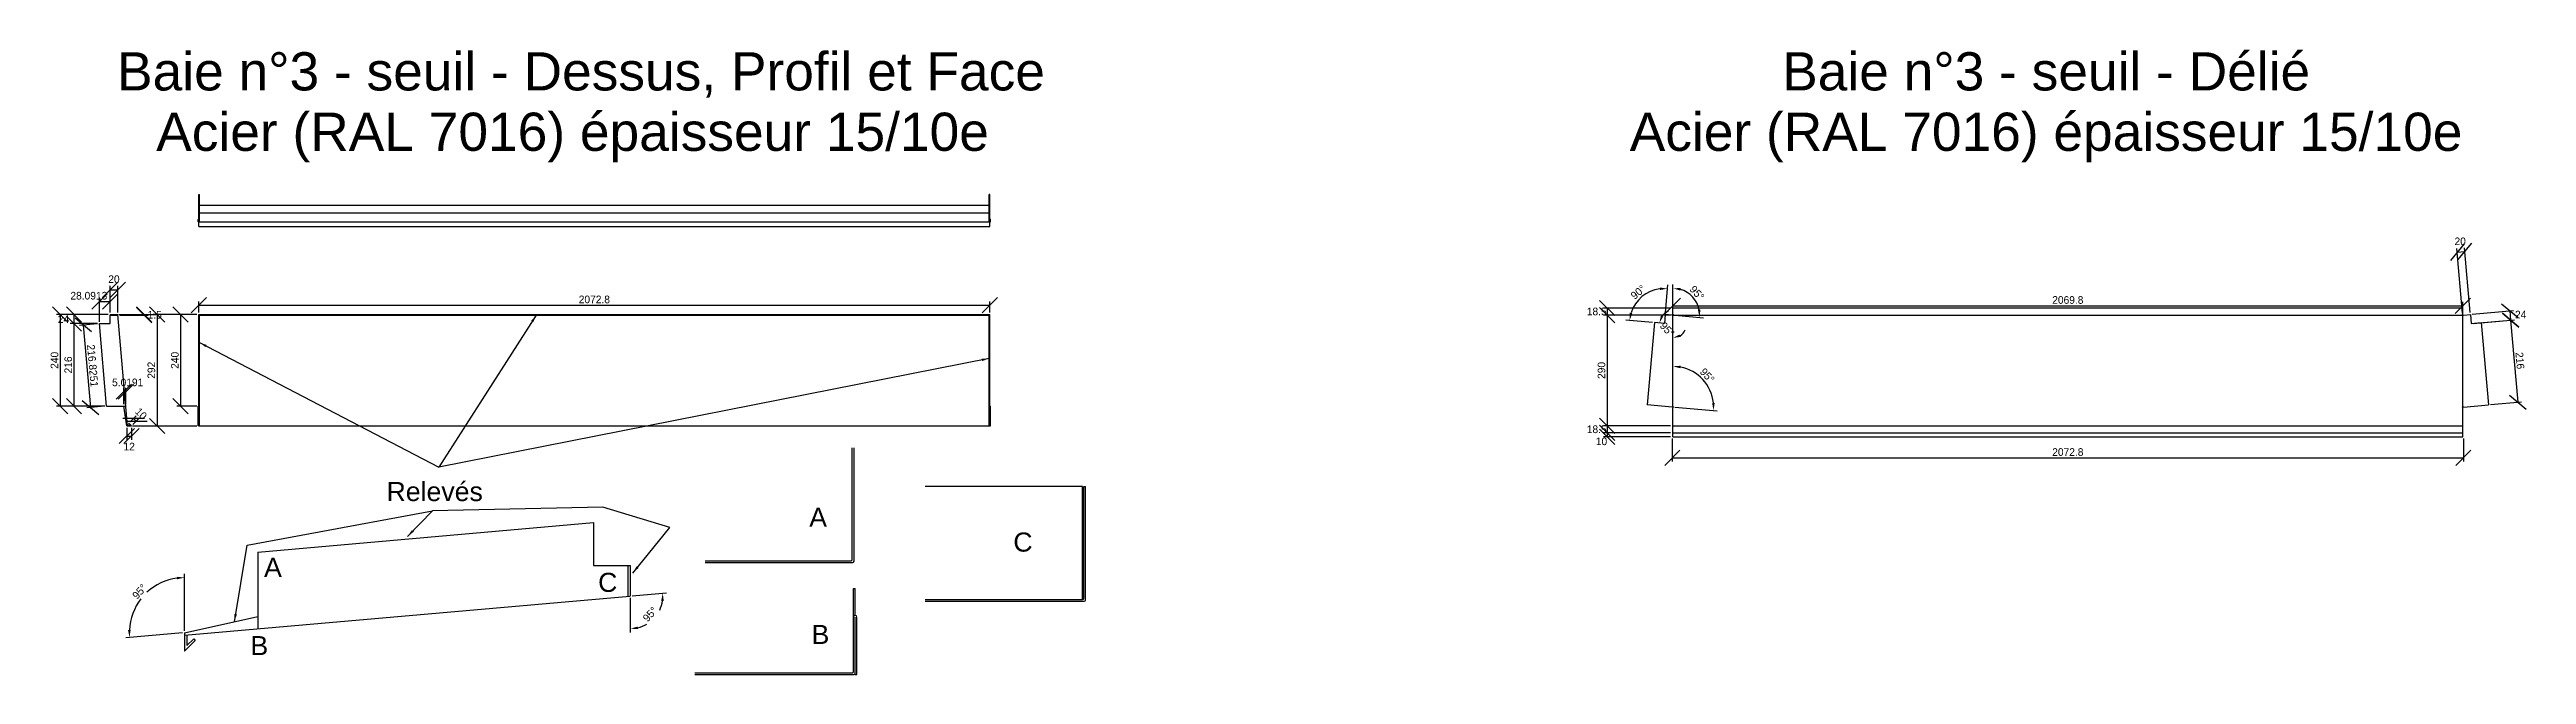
# Model space of a CAD drawing. Header units: millimetres. Extents: x 141 to 6632, y 485 to 2122.
import ezdxf

# ---------------------------------------------------------------- set-up
doc = ezdxf.new("R2010")
doc.units = ezdxf.units.MM
doc.layers.get('Defpoints').update_dxf_attribs({"true_color": 0xffffff})
doc.layers.add('0 ... Seuil ... Rectangle', color=5, linetype='Continuous', lineweight=25, true_color=0x0000ff)
doc.layers.add('0 ... Seuil ... Rectangle ... Cotes Angles', color=4, linetype='Continuous', lineweight=25, true_color=0x00ffff)
doc.styles.add('QCADDimTextStyle', font='txt')
doc.styles.add('textstyle11', font='')
doc.styles.add('textstyle12', font='')
doc.styles.add('textstyle13', font='')
doc.styles.add('textstyle14', font='')
doc.styles.add('textstyle15', font='')
doc.styles.add('textstyle16', font='')
doc.styles.add('textstyle17', font='')
doc.styles.add('textstyle18', font='')
doc.styles.add('textstyle19', font='')
doc.styles.add('textstyle20', font='')
doc.styles.add('textstyle21', font='')
doc.styles.get('textstyle11').set_extended_font_data('Liberation Sans')
doc.styles.get('textstyle12').set_extended_font_data('Liberation Sans')
doc.styles.get('textstyle13').set_extended_font_data('Liberation Sans')
doc.styles.get('textstyle14').set_extended_font_data('Liberation Sans')
doc.styles.get('textstyle15').set_extended_font_data('Liberation Sans')
doc.styles.get('textstyle16').set_extended_font_data('Liberation Sans')
doc.styles.get('textstyle17').set_extended_font_data('Liberation Sans')
doc.styles.get('textstyle18').set_extended_font_data('Liberation Sans')
doc.styles.get('textstyle19').set_extended_font_data('Liberation Sans')
doc.styles.get('textstyle20').set_extended_font_data('Liberation Sans')
doc.styles.get('textstyle21').set_extended_font_data('Liberation Sans')
doc.dimstyles.new('QCADDimStyle', dxfattribs={"dimtxt": 20, "dimasz": 20, "dimexe": 10, "dimexo": 5, "dimgap": 5, "dimtad": 1, "dimtoh": 1, "dimdec": 4, "dimzin": 0, "dimdsep": 46, "dimtxsty": 'QCADDimTextStyle', "dimcen": 0.09, "dimadec": 0, "dimazin": 0, "dimtfac": 1, "dimtdec": 4, "dimtofl": 0, "dimtmove": 0, "dimatfit": 3, "dimfxl": 1, "dimtolj": 1, "dimtzin": 0, "dimarcsym": 0})

# ---------------------------------------------------------------- blocks, each defined once
blk = doc.blocks.new('*D1')
at = {"layer": '0 ... Seuil ... Rectangle ... Cotes Angles', "color": 0, "lineweight": -2}
for p, q in [((495, 599.3), (495, 749.1)), ((490, 593.9), (340.8, 580.8))]:
    blk.add_line(p, q, dxfattribs=at)
for start, end in [(97.92113, 132.85173), (142.14827, 177.07887)]:
    blk.add_arc((495, 594.3), 144.8, start, end, dxfattribs=at)
at = {"layer": '0 ... Seuil ... Rectangle ... Cotes Angles', "color": 0}
for points in [[(475.2, 734.4), (474.8, 741), (495, 739.1)], [(347, 601.6), (353.7, 601.7), (350.7, 581.7)]]:
    blk.add_solid(points, dxfattribs=at)
at = {"layer": 'Defpoints', "color": 0}
for p in [(418.9, 717.5), (495, 594.3), (495, 594.3), (687, 611.1), (495, 546.3)]:
    blk.add_point(p, dxfattribs=at)
at = {"layer": '0 ... Seuil ... Rectangle ... Cotes Angles', "color": 0, "insert": (377.2, 702.2), "char_height": 20, "attachment_point": 5, "rotation": 47.5, "style": 'QCADDimTextStyle'}
blk.add_mtext('\\A1;95%%d', dxfattribs=at)
blk = doc.blocks.new('*D2')
at = {"layer": '0 ... Seuil ... Rectangle ... Cotes Angles', "color": 0, "lineweight": -2}
for p, q in [((1663, 685.5), (1663, 595.1)), ((1667.9, 690.9), (1757.9, 698.8))]:
    blk.add_line(p, q, dxfattribs=at)
for start, end in [(334.53524, 351.54078), (283.45922, 300.46476)]:
    blk.add_arc((1663, 690.5), 85.3, start, end, dxfattribs=at)
at = {"layer": '0 ... Seuil ... Rectangle ... Cotes Angles', "color": 0}
for points in [[(1750.7, 677.8), (1744, 678), (1748, 697.9)], [(1682.4, 610.8), (1683.2, 604.2), (1663, 605.1)]]:
    blk.add_solid(points, dxfattribs=at)
at = {"layer": 'Defpoints', "color": 0}
for p in [(1663, 770.5), (1662, 690.4), (1663, 691.4), (501, 588.8), (1707.8, 617.8)]:
    blk.add_point(p, dxfattribs=at)
at = {"layer": '0 ... Seuil ... Rectangle ... Cotes Angles', "color": 0, "insert": (1714.8, 642.9), "char_height": 20, "attachment_point": 5, "rotation": 47.5, "style": 'QCADDimTextStyle'}
blk.add_mtext('\\A1;95%%d', dxfattribs=at)
blk = doc.blocks.new('*D3')
at = {"layer": '0 ... Seuil ... Rectangle ... Cotes Angles', "color": 0, "lineweight": -2}
for p, q in [((552.4, 1472.3), (512.4, 1432.3)), ((532.4, 1432.9), (532.4, 1462.3)), ((532.4, 1452.3), (2605.2, 1452.3)), ((2585.2, 1432.3), (2625.2, 1472.3)), ((2605.2, 1432.9), (2605.2, 1462.3))]:
    blk.add_line(p, q, dxfattribs=at)
at = {"layer": 'Defpoints', "color": 0}
for p in [(532.4, 1427.9), (2605.2, 1452.3), (2605.2, 1427.9)]:
    blk.add_point(p, dxfattribs=at)
at = {"layer": '0 ... Seuil ... Rectangle ... Cotes Angles', "color": 0, "insert": (1568.8, 1467.3), "char_height": 20, "attachment_point": 5, "style": 'QCADDimTextStyle'}
blk.add_mtext('\\A1;2072.8', dxfattribs=at)
blk = doc.blocks.new('*D4')
at = {"layer": '0 ... Seuil ... Rectangle ... Cotes Angles', "color": 0, "lineweight": -2}
for p, q in [((504.7, 1407.9), (464.7, 1447.9)), ((527.4, 1427.9), (474.7, 1427.9)), ((484.7, 1427.9), (484.7, 1187.9)), ((464.7, 1207.9), (504.7, 1167.9)), ((527.4, 1187.9), (474.7, 1187.9))]:
    blk.add_line(p, q, dxfattribs=at)
at = {"layer": 'Defpoints', "color": 0}
for p in [(532.4, 1427.9), (484.7, 1187.9), (532.4, 1187.9)]:
    blk.add_point(p, dxfattribs=at)
at = {"layer": '0 ... Seuil ... Rectangle ... Cotes Angles', "color": 0, "insert": (469.7, 1307.9), "char_height": 20, "attachment_point": 5, "rotation": 90, "style": 'QCADDimTextStyle'}
blk.add_mtext('\\A1;240', dxfattribs=at)
blk = doc.blocks.new('*D5')
at = {"layer": '0 ... Seuil ... Rectangle ... Cotes Angles', "color": 0, "lineweight": -2}
for p, q in [((443.1, 1407.9), (403.1, 1447.9)), ((527.4, 1427.9), (413.1, 1427.9)), ((423.1, 1427.9), (423.1, 1135.9)), ((403.1, 1155.9), (443.1, 1115.9)), ((527.4, 1135.9), (413.1, 1135.9))]:
    blk.add_line(p, q, dxfattribs=at)
at = {"layer": 'Defpoints', "color": 0}
for p in [(532.4, 1427.9), (423.1, 1135.9), (532.4, 1135.9)]:
    blk.add_point(p, dxfattribs=at)
at = {"layer": '0 ... Seuil ... Rectangle ... Cotes Angles', "color": 0, "insert": (408.1, 1281.9), "char_height": 20, "attachment_point": 5, "rotation": 90, "style": 'QCADDimTextStyle'}
blk.add_mtext('\\A1;292', dxfattribs=at)
blk = doc.blocks.new('*D6')
at = {"layer": '0 ... Seuil ... Rectangle ... Cotes Angles', "color": 0, "lineweight": -2}
for p, q in [((320, 1512.8), (280, 1472.8)), ((300, 1472.8), (340, 1512.8)), ((300, 1432.9), (300, 1502.8)), ((300, 1492.8), (320, 1492.8)), ((320, 1432.9), (320, 1502.8))]:
    blk.add_line(p, q, dxfattribs=at)
at = {"layer": 'Defpoints', "color": 0}
for p in [(320, 1492.8), (300, 1427.9), (320, 1427.9)]:
    blk.add_point(p, dxfattribs=at)
at = {"layer": '0 ... Seuil ... Rectangle ... Cotes Angles', "color": 0, "insert": (310, 1520.3), "char_height": 20, "attachment_point": 5, "style": 'QCADDimTextStyle'}
blk.add_mtext('\\A1;20', dxfattribs=at)
blk = doc.blocks.new('*D7')
at = {"layer": '0 ... Seuil ... Rectangle ... Cotes Angles', "color": 0, "lineweight": -2}
for p, q in [((316, 1205.8), (356, 1245.8)), ((361, 1245.8), (321, 1205.8)), ((336, 1192.9), (336, 1235.8)), ((341, 1192.9), (341, 1235.8))]:
    blk.add_line(p, q, dxfattribs=at)
at = {"layer": 'Defpoints', "color": 0}
for p in [(336, 1187.9), (341, 1225.8), (341, 1187.9)]:
    blk.add_point(p, dxfattribs=at)
at = {"layer": '0 ... Seuil ... Rectangle ... Cotes Angles', "color": 0, "insert": (346, 1250), "char_height": 20, "attachment_point": 5, "style": 'QCADDimTextStyle'}
blk.add_mtext('\\A1;5.0191', dxfattribs=at)
blk = doc.blocks.new('*D8')
at = {"layer": '0 ... Seuil ... Rectangle ... Cotes Angles', "color": 0, "lineweight": -2}
for p, q in [((364, 1129.7), (324, 1089.7)), ((336, 1089.7), (376, 1129.7)), ((344, 1130.9), (344, 1099.7)), ((344, 1109.7), (356, 1109.7)), ((356, 1130.9), (356, 1099.7))]:
    blk.add_line(p, q, dxfattribs=at)
at = {"layer": 'Defpoints', "color": 0}
for p in [(344, 1135.9), (356, 1135.9), (356, 1109.7)]:
    blk.add_point(p, dxfattribs=at)
at = {"layer": '0 ... Seuil ... Rectangle ... Cotes Angles', "color": 0, "insert": (350, 1082), "char_height": 20, "attachment_point": 5, "style": 'QCADDimTextStyle'}
blk.add_mtext('\\A1;12', dxfattribs=at)
blk = doc.blocks.new('*D9')
at = {"layer": '0 ... Seuil ... Rectangle ... Cotes Angles', "color": 0, "lineweight": -2}
for p, q in [((389.8, 1155.6), (333.2, 1155.6)), ((340.3, 1148.5), (396.9, 1148.5)), ((352.5, 1146.5), (368.6, 1162.6)), ((359.6, 1139.5), (375.6, 1155.6)), ((368.6, 1148.5), (361.5, 1155.6))]:
    blk.add_line(p, q, dxfattribs=at)
at = {"layer": 'Defpoints', "color": 0}
for p in [(348.9, 1143), (356, 1135.9), (361.5, 1155.6)]:
    blk.add_point(p, dxfattribs=at)
at = {"layer": '0 ... Seuil ... Rectangle ... Cotes Angles', "color": 0, "insert": (381, 1168.1), "char_height": 20, "attachment_point": 5, "rotation": 315, "style": 'QCADDimTextStyle'}
blk.add_mtext('\\A1;10', dxfattribs=at)
blk = doc.blocks.new('*D10')
at = {"layer": '0 ... Seuil ... Rectangle ... Cotes Angles', "color": 0, "lineweight": -2}
for p, q in [((225.3, 1407.9), (185.3, 1447.9)), ((295, 1427.9), (195.3, 1427.9)), ((205.3, 1427.9), (205.3, 1403.9)), ((185.3, 1423.9), (225.3, 1383.9)), ((266.9, 1403.9), (195.3, 1403.9))]:
    blk.add_line(p, q, dxfattribs=at)
at = {"layer": 'Defpoints', "color": 0}
for p in [(300, 1427.9), (205.3, 1403.9), (271.9, 1403.9)]:
    blk.add_point(p, dxfattribs=at)
at = {"layer": '0 ... Seuil ... Rectangle ... Cotes Angles', "color": 0, "insert": (177.8, 1415.9), "char_height": 20, "attachment_point": 5, "style": 'QCADDimTextStyle'}
blk.add_mtext('\\A1;24', dxfattribs=at)
blk = doc.blocks.new('*D11')
at = {"layer": '0 ... Seuil ... Rectangle ... Cotes Angles', "color": 0, "lineweight": -2}
for p, q in [((291.9, 1482), (251.9, 1442)), ((271.9, 1408.9), (271.9, 1472)), ((271.9, 1462), (300, 1462)), ((280, 1442), (320, 1482)), ((300, 1432.9), (300, 1472))]:
    blk.add_line(p, q, dxfattribs=at)
at = {"layer": 'Defpoints', "color": 0}
for p in [(300, 1462), (300, 1427.9), (271.9, 1403.9)]:
    blk.add_point(p, dxfattribs=at)
at = {"layer": '0 ... Seuil ... Rectangle ... Cotes Angles', "color": 0, "insert": (244.2, 1477), "char_height": 20, "attachment_point": 5, "style": 'QCADDimTextStyle'}
blk.add_mtext('\\A1;28.0913', dxfattribs=at)
blk = doc.blocks.new('*D12')
at = {"layer": '0 ... Seuil ... Rectangle ... Cotes Angles', "color": 0, "lineweight": -2}
for p, q in [((225.3, 1383.9), (185.3, 1423.9)), ((266.9, 1403.9), (195.3, 1403.9)), ((205.3, 1403.9), (205.3, 1187.9)), ((185.3, 1207.9), (225.3, 1167.9)), ((285.8, 1187.9), (195.3, 1187.9))]:
    blk.add_line(p, q, dxfattribs=at)
at = {"layer": 'Defpoints', "color": 0}
for p in [(271.9, 1403.9), (205.3, 1187.9), (290.8, 1187.9)]:
    blk.add_point(p, dxfattribs=at)
at = {"layer": '0 ... Seuil ... Rectangle ... Cotes Angles', "color": 0, "insert": (190.3, 1295.9), "char_height": 20, "attachment_point": 5, "rotation": 90, "style": 'QCADDimTextStyle'}
blk.add_mtext('\\A1;216', dxfattribs=at)
blk = doc.blocks.new('*D13')
at = {"layer": '0 ... Seuil ... Rectangle ... Cotes Angles', "color": 0, "lineweight": -2}
for p, q in [((189.3, 1407.9), (149.3, 1447.9)), ((295, 1427.9), (159.3, 1427.9)), ((169.3, 1427.9), (169.3, 1187.9)), ((149.3, 1207.9), (189.3, 1167.9)), ((285.8, 1187.9), (159.3, 1187.9))]:
    blk.add_line(p, q, dxfattribs=at)
at = {"layer": 'Defpoints', "color": 0}
for p in [(300, 1427.9), (169.3, 1187.9), (290.8, 1187.9)]:
    blk.add_point(p, dxfattribs=at)
at = {"layer": '0 ... Seuil ... Rectangle ... Cotes Angles', "color": 0, "insert": (154.3, 1307.9), "char_height": 20, "attachment_point": 5, "rotation": 90, "style": 'QCADDimTextStyle'}
blk.add_mtext('\\A1;240', dxfattribs=at)
blk = doc.blocks.new('*D14')
at = {"layer": '0 ... Seuil ... Rectangle ... Cotes Angles', "color": 0, "lineweight": -2}
for p, q in [((251.4, 1382.1), (208.1, 1418.4)), ((266.9, 1403.5), (219.8, 1399.4)), ((229.7, 1400.3), (248.6, 1184.3)), ((226.9, 1202.4), (270.3, 1166.1)), ((285.8, 1187.5), (238.7, 1183.4))]:
    blk.add_line(p, q, dxfattribs=at)
at = {"layer": 'Defpoints', "color": 0}
for p in [(271.9, 1403.9), (248.6, 1184.3), (290.8, 1187.9)]:
    blk.add_point(p, dxfattribs=at)
at = {"layer": '0 ... Seuil ... Rectangle ... Cotes Angles', "color": 0, "insert": (254.1, 1293.6), "char_height": 20, "attachment_point": 5, "rotation": 275, "style": 'QCADDimTextStyle'}
blk.add_mtext('\\A1;216.8251', dxfattribs=at)
blk = doc.blocks.new('*D15')
at = {"layer": '0 ... Seuil ... Rectangle ... Cotes Angles', "color": 0, "lineweight": -2}
for p, q in [((325, 1427.9), (399.4, 1427.9)), ((369.4, 1447.9), (409.4, 1407.9)), ((409.4, 1406.4), (369.4, 1446.4)), ((325, 1426.4), (399.4, 1426.4))]:
    blk.add_line(p, q, dxfattribs=at)
at = {"layer": 'Defpoints', "color": 0}
for p in [(320, 1427.9), (320, 1426.4), (389.4, 1426.4)]:
    blk.add_point(p, dxfattribs=at)
at = {"layer": '0 ... Seuil ... Rectangle ... Cotes Angles', "color": 0, "insert": (416.9, 1427.2), "char_height": 20, "attachment_point": 5, "style": 'QCADDimTextStyle'}
blk.add_mtext('\\A1;1.5', dxfattribs=at)
blk = doc.blocks.new('*D16')
at = {"layer": '0 ... Seuil ... Rectangle ... Cotes Angles', "color": 0, "lineweight": -2}
for p, q in [((4414.9, 1470.8), (4374.9, 1430.8)), ((4394.9, 1431.4), (4394.9, 1460.8)), ((4394.9, 1450.8), (6464.7, 1450.8)), ((6444.7, 1430.8), (6484.7, 1470.8)), ((6464.7, 1431.4), (6464.7, 1460.8))]:
    blk.add_line(p, q, dxfattribs=at)
at = {"layer": 'Defpoints', "color": 0}
for p in [(6464.7, 1450.8), (4394.9, 1426.4), (6464.7, 1426.4)]:
    blk.add_point(p, dxfattribs=at)
at = {"layer": '0 ... Seuil ... Rectangle ... Cotes Angles', "color": 0, "insert": (5429.8, 1465.8), "char_height": 20, "attachment_point": 5, "style": 'QCADDimTextStyle'}
blk.add_mtext('\\A1;2069.8', dxfattribs=at)
blk = doc.blocks.new('*D17')
at = {"layer": '0 ... Seuil ... Rectangle ... Cotes Angles', "color": 0, "lineweight": -2}
for p, q in [((4413.4, 1072.6), (4373.4, 1032.6)), ((4393.4, 1102.9), (4393.4, 1042.6)), ((4393.4, 1052.6), (6466.2, 1052.6)), ((6446.2, 1032.6), (6486.2, 1072.6)), ((6466.2, 1102.9), (6466.2, 1042.6))]:
    blk.add_line(p, q, dxfattribs=at)
at = {"layer": 'Defpoints', "color": 0}
for p in [(4393.4, 1107.9), (6466.2, 1107.9), (6466.2, 1052.6)]:
    blk.add_point(p, dxfattribs=at)
at = {"layer": '0 ... Seuil ... Rectangle ... Cotes Angles', "color": 0, "insert": (5429.8, 1067.6), "char_height": 20, "attachment_point": 5, "style": 'QCADDimTextStyle'}
blk.add_mtext('\\A1;2072.8', dxfattribs=at)
blk = doc.blocks.new('*D18')
at = {"layer": '0 ... Seuil ... Rectangle ... Cotes Angles', "color": 0, "lineweight": -2}
for p, q in [((4242.9, 1424.9), (4202.9, 1464.9)), ((4202.9, 1446.4), (4242.9, 1406.4)), ((4388.4, 1444.9), (4212.9, 1444.9)), ((4222.9, 1444.9), (4222.9, 1426.4)), ((4389.9, 1426.4), (4212.9, 1426.4))]:
    blk.add_line(p, q, dxfattribs=at)
at = {"layer": 'Defpoints', "color": 0}
for p in [(4393.4, 1444.9), (4222.9, 1426.4), (4394.9, 1426.4)]:
    blk.add_point(p, dxfattribs=at)
at = {"layer": '0 ... Seuil ... Rectangle ... Cotes Angles', "color": 0, "insert": (4195.4, 1435.7), "char_height": 20, "attachment_point": 5, "style": 'QCADDimTextStyle'}
blk.add_mtext('\\A1;18.5', dxfattribs=at)
blk = doc.blocks.new('*D19')
at = {"layer": '0 ... Seuil ... Rectangle ... Cotes Angles', "color": 0, "lineweight": -2}
for p, q in [((4242.9, 1406.4), (4202.9, 1446.4)), ((4389.9, 1426.4), (4212.9, 1426.4)), ((4222.9, 1426.4), (4222.9, 1136.4)), ((4202.9, 1156.4), (4242.9, 1116.4)), ((4388.4, 1136.4), (4212.9, 1136.4))]:
    blk.add_line(p, q, dxfattribs=at)
at = {"layer": 'Defpoints', "color": 0}
for p in [(4394.9, 1426.4), (4222.9, 1136.4), (4393.4, 1136.4)]:
    blk.add_point(p, dxfattribs=at)
at = {"layer": '0 ... Seuil ... Rectangle ... Cotes Angles', "color": 0, "insert": (4207.9, 1281.4), "char_height": 20, "attachment_point": 5, "rotation": 90, "style": 'QCADDimTextStyle'}
blk.add_mtext('\\A1;290', dxfattribs=at)
blk = doc.blocks.new('*D20')
at = {"layer": '0 ... Seuil ... Rectangle ... Cotes Angles', "color": 0, "lineweight": -2}
for p, q in [((4242.9, 1116.4), (4202.9, 1156.4)), ((4202.9, 1137.9), (4242.9, 1097.9)), ((4388.4, 1136.4), (4212.9, 1136.4)), ((4388.4, 1117.9), (4212.9, 1117.9)), ((4222.9, 1136.4), (4222.9, 1117.9))]:
    blk.add_line(p, q, dxfattribs=at)
at = {"layer": 'Defpoints', "color": 0}
for p in [(4222.9, 1117.9), (4393.4, 1136.4), (4393.4, 1117.9)]:
    blk.add_point(p, dxfattribs=at)
at = {"layer": '0 ... Seuil ... Rectangle ... Cotes Angles', "color": 0, "insert": (4195.4, 1127.2), "char_height": 20, "attachment_point": 5, "style": 'QCADDimTextStyle'}
blk.add_mtext('\\A1;18.5', dxfattribs=at)
blk = doc.blocks.new('*D21')
at = {"layer": '0 ... Seuil ... Rectangle ... Cotes Angles', "color": 0, "lineweight": -2}
for p, q in [((4242.9, 1097.9), (4202.9, 1137.9)), ((4202.9, 1127.9), (4242.9, 1087.9)), ((4388.4, 1117.9), (4212.9, 1117.9)), ((4388.4, 1107.9), (4212.9, 1107.9)), ((4222.9, 1117.9), (4222.9, 1107.9))]:
    blk.add_line(p, q, dxfattribs=at)
at = {"layer": 'Defpoints', "color": 0}
for p in [(4222.9, 1107.9), (4393.4, 1117.9), (4393.4, 1107.9)]:
    blk.add_point(p, dxfattribs=at)
at = {"layer": '0 ... Seuil ... Rectangle ... Cotes Angles', "color": 0, "insert": (4207.9, 1095.6), "char_height": 20, "attachment_point": 5, "style": 'QCADDimTextStyle'}
blk.add_mtext('\\A1;10', dxfattribs=at)
blk = doc.blocks.new('*D22')
at = {"layer": '0 ... Seuil ... Rectangle ... Cotes Angles', "color": 0, "lineweight": -2}
for p, q in [((4394.9, 1431.4), (4394.9, 1506.6)), ((4399.9, 1426), (4474.8, 1419.5))]:
    blk.add_line(p, q, dxfattribs=at)
blk.add_arc((4394.9, 1426.4), 70.2, 11.37922, 73.62078, dxfattribs=at)
at = {"layer": '0 ... Seuil ... Rectangle ... Cotes Angles', "color": 0}
for points in [[(4415.2, 1497.1), (4414.3, 1490.5), (4394.9, 1496.6)], [(4460.4, 1440.1), (4467.1, 1440.5), (4464.9, 1420.3)]]:
    blk.add_solid(points, dxfattribs=at)
at = {"layer": 'Defpoints', "color": 0}
for p in [(4375, 1428.2), (4457.7, 1457.9), (4394.9, 1426.4), (4394.9, 1426.4), (4394.9, 1185.5)]:
    blk.add_point(p, dxfattribs=at)
at = {"layer": '0 ... Seuil ... Rectangle ... Cotes Angles', "color": 0, "insert": (4458.1, 1484.3), "char_height": 20, "attachment_point": 5, "rotation": 312.5, "style": 'QCADDimTextStyle'}
blk.add_mtext('\\A1;95%%d', dxfattribs=at)
blk = doc.blocks.new('*D23')
at = {"layer": '0 ... Seuil ... Rectangle ... Cotes Angles', "color": 0, "lineweight": -2}
for p, q in [((4375.5, 1433.2), (4381.8, 1505.7)), ((4341.7, 1407), (4271.5, 1413.1))]:
    blk.add_line(p, q, dxfattribs=at)
blk.add_arc((4372.9, 1404.3), 91.8, 97.50958, 162.49042, dxfattribs=at)
at = {"layer": '0 ... Seuil ... Rectangle ... Cotes Angles', "color": 0}
for points in [[(4361, 1491.9), (4360.9, 1498.6), (4380.9, 1495.7)], [(4282.1, 1432.5), (4288.7, 1431.2), (4281.5, 1412.3)]]:
    blk.add_solid(points, dxfattribs=at)
at = {"layer": 'Defpoints', "color": 0}
for p in [(4334.1, 1487.5), (4375, 1428.2), (4346.6, 1406.6), (4372.9, 1404.3), (4372.9, 1404.3)]:
    blk.add_point(p, dxfattribs=at)
at = {"layer": '0 ... Seuil ... Rectangle ... Cotes Angles', "color": 0, "insert": (4304, 1486.4), "char_height": 20, "attachment_point": 5, "rotation": 40, "style": 'QCADDimTextStyle'}
blk.add_mtext('\\A1;90%%d', dxfattribs=at)
blk = doc.blocks.new('*D24')
at = {"layer": '0 ... Seuil ... Rectangle ... Cotes Angles', "color": 0, "lineweight": -2}
for start, end in [(109.81164, 142.40582), (302.59418, 335.18836)]:
    blk.add_arc((4394.9, 1402.3), 35.6, start, end, dxfattribs=at)
at = {"layer": '0 ... Seuil ... Rectangle ... Cotes Angles', "color": 0}
for points in [[(4363.6, 1425.3), (4369.8, 1422.9), (4359.4, 1405.5)], [(4413.2, 1375.5), (4415.1, 1369.1), (4394.9, 1366.7)]]:
    blk.add_solid(points, dxfattribs=at)
at = {"layer": 'Defpoints', "color": 0}
for p in [(4346.6, 1406.6), (4363.1, 1386.4), (4372.9, 1404.3), (4394.9, 1426.4), (4394.9, 1185.5)]:
    blk.add_point(p, dxfattribs=at)
at = {"layer": '0 ... Seuil ... Rectangle ... Cotes Angles', "color": 0, "insert": (4380.1, 1388.7), "char_height": 20, "attachment_point": 5, "rotation": 312.5, "style": 'QCADDimTextStyle'}
blk.add_mtext('\\A1;95%%d', dxfattribs=at)
blk = doc.blocks.new('*D25')
at = {"layer": '0 ... Seuil ... Rectangle ... Cotes Angles', "color": 0, "lineweight": -2}
blk.add_line((4399.9, 1185.1), (4511.2, 1175.4), dxfattribs=at)
blk.add_arc((4394.9, 1185.5), 106.7, 5.75253, 79.24747, dxfattribs=at)
at = {"layer": '0 ... Seuil ... Rectangle ... Cotes Angles', "color": 0}
for points in [[(4415.2, 1293.7), (4414.5, 1287.1), (4394.9, 1292.3)], [(4497.8, 1196.2), (4504.5, 1196.2), (4501.3, 1176.2)]]:
    blk.add_solid(points, dxfattribs=at)
at = {"layer": 'Defpoints', "color": 0}
for p in [(4394.9, 1356.7), (4490.3, 1233.4), (4327.8, 1191.4), (4394.9, 1185.5), (4394.9, 1180.5)]:
    blk.add_point(p, dxfattribs=at)
at = {"layer": '0 ... Seuil ... Rectangle ... Cotes Angles', "color": 0, "insert": (4485, 1268.1), "char_height": 20, "attachment_point": 5, "rotation": 312.5, "style": 'QCADDimTextStyle'}
blk.add_mtext('\\A1;95%%d', dxfattribs=at)
blk = doc.blocks.new('*D26')
at = {"layer": '0 ... Seuil ... Rectangle ... Cotes Angles', "color": 0, "lineweight": -2}
for p, q in [((6468.5, 1612.8), (6432.2, 1569.5)), ((6464.3, 1431.4), (6449.5, 1601.1)), ((6450.3, 1591.2), (6470.3, 1592.9)), ((6452.1, 1571.3), (6488.4, 1614.6)), ((6484.2, 1433.2), (6469.4, 1602.9))]:
    blk.add_line(p, q, dxfattribs=at)
at = {"layer": 'Defpoints', "color": 0}
for p in [(6470.3, 1592.9), (6484.7, 1428.2), (6464.7, 1426.4)]:
    blk.add_point(p, dxfattribs=at)
at = {"layer": '0 ... Seuil ... Rectangle ... Cotes Angles', "color": 0, "insert": (6457.9, 1619.4), "char_height": 20, "attachment_point": 5, "style": 'QCADDimTextStyle'}
blk.add_mtext('\\A1;20', dxfattribs=at)
blk = doc.blocks.new('*D27')
at = {"layer": '0 ... Seuil ... Rectangle ... Cotes Angles', "color": 0, "lineweight": -2}
for p, q in [((6489.7, 1428.6), (6597.9, 1438.1)), ((6609.6, 1419), (6566.3, 1455.4)), ((6568.4, 1431.5), (6611.7, 1395.1)), ((6588, 1437.2), (6590.1, 1413.3)), ((6491.7, 1404.7), (6600, 1414.2))]:
    blk.add_line(p, q, dxfattribs=at)
at = {"layer": 'Defpoints', "color": 0}
for p in [(6484.7, 1428.2), (6486.8, 1404.3), (6590.1, 1413.3)]:
    blk.add_point(p, dxfattribs=at)
at = {"layer": '0 ... Seuil ... Rectangle ... Cotes Angles', "color": 0, "insert": (6616.4, 1427.7), "char_height": 20, "attachment_point": 5, "style": 'QCADDimTextStyle'}
blk.add_mtext('\\A1;24', dxfattribs=at)
blk = doc.blocks.new('*D28')
at = {"layer": '0 ... Seuil ... Rectangle ... Cotes Angles', "color": 0, "lineweight": -2}
for p, q in [((6611.7, 1395.1), (6568.4, 1431.5)), ((6518, 1407), (6600, 1414.2)), ((6590.1, 1413.3), (6608.9, 1198.1)), ((6536.9, 1191.8), (6618.9, 1199)), ((6587.2, 1216.3), (6630.6, 1180))]:
    blk.add_line(p, q, dxfattribs=at)
at = {"layer": 'Defpoints', "color": 0}
for p in [(6513.1, 1406.6), (6531.9, 1191.4), (6608.9, 1198.1)]:
    blk.add_point(p, dxfattribs=at)
at = {"layer": '0 ... Seuil ... Rectangle ... Cotes Angles', "color": 0, "insert": (6614.4, 1307), "char_height": 20, "attachment_point": 5, "rotation": 275, "style": 'QCADDimTextStyle'}
blk.add_mtext('\\A1;216', dxfattribs=at)

msp = doc.modelspace()

# ---------------------------------------------------------------- linework, layer by layer
at = {"layer": '0 ... Seuil ... Rectangle'}
for p, q in [((532.39567, 1671.16104), (532.39567, 1742.29327)), ((532.39567, 1742.29327), (533.89567, 1742.29327)), ((533.89567, 1670.16104), (533.89567, 1742.29327)), ((533.89567, 1714.202), (2603.69567, 1714.202)), ((533.89567, 1694.202), (2603.69567, 1694.202)), ((2603.69567, 1670.16104), (2603.69567, 1742.29327)), ((2605.19567, 1742.29327), (2603.69567, 1742.29327)), ((2605.19567, 1671.16104), (2605.19567, 1742.29327)), ((530.89567, 1670.16104), (530.89567, 1676.87387)), ((532.39567, 1670.16104), (530.89567, 1670.16104)), ((531.89567, 1677.87387), (532.39567, 1677.87387)), ((532.39567, 1677.87387), (532.89567, 1677.87387)), ((532.39567, 1658.16104), (532.39567, 1671.16104)), ((532.39567, 1658.16104), (2605.19567, 1658.16104)), ((533.39567, 1670.16104), (2604.19567, 1670.16104)), ((533.89567, 1670.16104), (533.89567, 1676.87387)), ((2603.69567, 1670.16104), (2603.69567, 1676.87387)), ((2604.69567, 1677.87387), (2605.19567, 1677.87387)), ((2605.69567, 1677.87387), (2605.19567, 1677.87387)), ((2605.19567, 1658.16104), (2605.19567, 1671.16104)), ((2605.19567, 1670.16104), (2606.69567, 1670.16104)), ((2606.69567, 1670.16104), (2606.69567, 1676.87387)), ((299.97842, 1427.94032), (319.97842, 1427.94032)), ((299.97842, 1427.94032), (299.97842, 1426.44032)), ((345.52511, 1135.94032), (319.97842, 1427.94032)), ((532.39567, 1427.94032), (2605.19567, 1427.94032)), ((532.39567, 1135.94032), (532.39567, 1427.94032)), ((2605.19567, 1135.94032), (2605.19567, 1427.94032)), ((4375.02482, 1428.18343), (4372.93308, 1404.27476)), ((4393.45442, 1426.57105), (4375.02482, 1428.18343)), ((4394.94871, 1444.94032), (6464.74871, 1444.94032)), ((4394.94871, 1427.94032), (4394.94871, 1444.94032)), ((6464.74871, 1427.94032), (6464.74871, 1444.94032)), ((6466.24301, 1426.57105), (6484.67261, 1428.18343)), ((6484.67261, 1428.18343), (6486.76435, 1404.27476)), ((271.88715, 1403.94032), (299.97842, 1403.94032)), ((290.7847, 1187.94032), (271.88715, 1403.94032)), ((299.97842, 1426.44032), (319.97842, 1426.44032)), ((299.97842, 1403.94032), (299.97842, 1426.44032)), ((532.39567, 1426.44032), (2605.19567, 1426.44032)), ((533.89567, 1135.94032), (533.89567, 1426.44032)), ((2603.69567, 1135.94032), (2603.69567, 1426.44032)), ((4346.63327, 1406.5757), (4327.80763, 1191.39764)), ((4372.93308, 1404.27476), (4346.63327, 1406.5757)), ((4394.94871, 1187.02356), (4394.94871, 1424.94032)), ((4396.44871, 1426.44032), (6463.24871, 1426.44032)), ((6464.74871, 1187.02356), (6464.74871, 1424.94032)), ((6486.76435, 1404.27476), (6513.06416, 1406.5757)), ((6513.06416, 1406.5757), (6531.8898, 1191.39764)), ((290.7847, 1187.94032), (340.97569, 1187.94032)), ((344.01938, 1135.94032), (335.9566, 1187.94032)), ((530.89567, 1135.94032), (530.89567, 1187.94032)), ((530.89567, 1187.94032), (533.89567, 1187.94032)), ((530.89567, 1187.94032), (531.60073, 1187.94032)), ((2603.69567, 1187.94032), (2606.69567, 1187.94032)), ((2606.69567, 1135.94032), (2606.69567, 1187.94032)), ((4393.45442, 1185.65429), (4327.80763, 1191.39764)), ((4394.94871, 1107.94032), (4394.94871, 1184.02356)), ((6464.74871, 1107.94032), (6464.74871, 1184.02356)), ((6466.24301, 1185.65429), (6531.8898, 1191.39764)), ((344.01938, 1135.94032), (356.01938, 1135.94032)), ((345.39387, 1137.44032), (352.39806, 1137.44032)), ((348.94831, 1143.01139), (347.88765, 1141.95073)), ((347.88765, 1141.95073), (352.39806, 1137.44032)), ((348.94831, 1143.01139), (356.01938, 1135.94032)), ((532.39567, 1135.94032), (530.89567, 1135.94032)), ((532.39567, 1135.94032), (2605.19567, 1135.94032)), ((2605.19567, 1135.94032), (2606.69567, 1135.94032)), ((4394.94871, 1136.44032), (6464.74871, 1136.44032)), ((4394.94871, 1117.94032), (6464.74871, 1117.94032)), ((4394.94871, 1107.94032), (6464.74871, 1107.94032)), ((2244.67444, 786.21942), (2244.67444, 1078.71942)), ((2249.17444, 781.71942), (2249.17444, 1078.71942)), ((2848.15915, 977.06481), (2435.65915, 977.06481)), ((2848.15915, 681.56481), (2848.15915, 977.06481)), ((2851.15915, 684.56481), (2851.15915, 977.06481)), ((2851.15915, 977.06481), (2855.65915, 977.06481)), ((2855.65915, 680.06481), (2855.65915, 977.06481)), ((686.9564, 805.84116), (1566.9564, 882.83118)), ((1566.9564, 882.83118), (1566.9564, 770.46613)), ((686.9564, 805.84116), (686.9564, 605.07719)), ((1859.17444, 783.21942), (2241.67444, 783.21942)), ((1566.9564, 770.46613), (1662.9564, 770.46613)), ((1656.9564, 770.46613), (1656.9564, 689.94119)), ((1662.9564, 770.46613), (1662.9564, 691.38246)), ((1859.17444, 778.71942), (2246.17444, 778.71942)), ((494.9564, 588.27937), (1662.04356, 690.38626)), ((2247.83763, 635.32997), (2247.83763, 710.75264)), ((2247.83763, 710.75264), (2252.33763, 710.75264)), ((2252.33763, 639.82997), (2252.33763, 710.75264)), ((2435.65915, 681.56481), (2848.15915, 681.56481)), ((2435.65915, 677.06481), (2852.65915, 677.06481)), ((494.9564, 594.30229), (686.9564, 637.19943)), ((494.9564, 594.30229), (494.9564, 546.30229)), ((500.9564, 588.8043), (500.9564, 560.78757)), ((2247.83763, 492.82997), (2247.83763, 635.32997)), ((2252.33763, 485.32997), (2252.33763, 635.32997)), ((2256.83763, 485.32997), (2256.83763, 635.32997)), ((523.24067, 574.58656), (494.9564, 546.30229)), ((518.99803, 578.8292), (500.9564, 560.78757)), ((518.99803, 578.8292), (523.24067, 574.58656)), ((1832.33763, 489.82997), (2244.83763, 489.82997)), ((1832.33763, 485.32997), (2249.33763, 485.32997)), ((2252.33763, 485.32997), (2256.83763, 485.32997))]:
    msp.add_line(p, q, dxfattribs=at)
for centre, radius, start, end in [((531.89567, 1676.87387), 1, 90, 180), ((533.39567, 1671.16104), 1, 180, 270), ((532.89567, 1676.87387), 1, 0, 90), ((2604.69567, 1676.87387), 1, 90, 180), ((2604.19567, 1671.16104), 1, 270, 0), ((2605.69567, 1676.87387), 1, 0, 90), ((4394.94871, 1426.44032), 1.5, 175, 90), ((6464.74871, 1426.44032), 1.5, 90, 5), ((4394.94871, 1185.52356), 1.5, 270, 175), ((6464.74871, 1185.52356), 1.5, 5, 270), ((2241.67444, 786.21942), 3, 270, 0), ((2246.17444, 781.71942), 3, 270, 0), ((1661.9564, 691.38246), 1, 275, 0), ((2848.15915, 684.56481), 3, 270, 0), ((2852.65915, 680.06481), 3, 270, 0), ((2252.33763, 635.32997), 4.5, 0, 180), ((2244.83763, 492.82997), 3, 270, 0), ((2249.33763, 488.32997), 3, 270, 0)]:
    msp.add_arc(centre, radius, start, end, dxfattribs=at)
at = {"layer": '0 ... Seuil ... Rectangle ... Cotes Angles'}
for p, q in [((322.47842, 1427.94032), (420.56323, 1427.94032)), ((358.51938, 1135.94032), (425.56323, 1135.94032))]:
    msp.add_line(p, q, dxfattribs=at)

# ---------------------------------------------------------------- texts
at = {"layer": '0 ... Seuil ... Rectangle ... Cotes Angles', "attachment_point": 1}
for s, insert, char_height, style in [('Baie n%%d3 - seuil - Dessus, Profil et Face', (318.14157, 2114.67003), 100, 'textstyle19'), ('Baie n%%d3 - seuil - Délié', (4681.3165, 2114.67003), 100, 'textstyle21'), ('Acier (RAL 7016) épaisseur 15/10e', (420.76704, 1956.45576), 100, 'textstyle18'), ('Acier (RAL 7016) épaisseur 15/10e', (4281.82008, 1956.45576), 100, 'textstyle20'), ('Relevés', (1024.27608, 989.28146), 50, 'textstyle11'), ('A', (2131.87836, 922.0204), 50, 'textstyle17'), ('C', (2666.58159, 856.96145), 50, 'textstyle16'), ('A', (703.30379, 790.81345), 50, 'textstyle12'), ('C', (1578.66634, 751.48283), 50, 'textstyle15'), ('B', (667.72468, 585.80999), 50, 'textstyle13'), ('B', (2137.97763, 615.02349), 50, 'textstyle14')]:
    msp.add_mtext(s, dxfattribs=dict(at, insert=insert, char_height=char_height, style=style))

# ---------------------------------------------------------------- dimensions: what is measured, and where the dimension line sits
at = {"layer": '0 ... Seuil ... Rectangle ... Cotes Angles'}
for p1, p2, distance, picture, middle in [((6464.74871, 1426.44032), (6484.67261, 1428.18343), 165.37138, '*D26', (6457.90081, 1619.44932)), ((299.97842, 1427.94032), (319.97842, 1427.94032), 64.90885, '*D6', (309.97842, 1520.34917)), ((532.39567, 1427.94032), (532.39567, 1135.94032), -109.33244, '*D5', (408.06323, 1281.94032)), ((532.39567, 1427.94032), (532.39567, 1187.94032), -47.67498, '*D4', (469.72069, 1307.94032)), ((532.39567, 1427.94032), (2605.19567, 1427.94032), 24.33479, '*D3', (1568.79567, 1467.27511)), ((4394.94871, 1426.44032), (6464.74871, 1426.44032), 24.33479, '*D16', (5429.84871, 1465.77511)), ((6484.67261, 1428.18343), (6486.76435, 1404.27476), 103.70487, '*D27', (6616.42407, 1427.66436)), ((6513.06416, 1406.5757), (6531.8898, 1191.39764), 77.3046, '*D28', (6614.43033, 1307.03154)), ((271.88715, 1403.94032), (290.7847, 1187.94032), -42.32973, '*D14', (254.11019, 1293.55838))]:
    dim = msp.add_aligned_dim(p1=p1, p2=p2, distance=distance, dimstyle='QCADDimStyle', override={"dimtxt": 20, "dimasz": 20, "dimexe": 10, "dimexo": 5, "dimgap": 5, "dimzin": 8, "dimtsz": 20, "dimclrd": 0, "dimclre": 0, "dimclrt": 0, "dimazin": 2, "dimtmove": 2}, dxfattribs=at)
    dim.commit()
    dim.dimension.update_dxf_attribs({"geometry": picture, "text_midpoint": middle})
for base, line1, line2, picture, middle in [((4334.14295, 1487.46047), ((4375.02482, 1428.18343), (4372.93308, 1404.27476)), ((4372.93308, 1404.27476), (4346.63327, 1406.5757)), '*D23', (4303.98674, 1486.44181)), ((4457.68204, 1457.94618), ((4375.02482, 1428.18343), (4394.94871, 1426.44032)), ((4394.94871, 1426.44032), (4394.94871, 1185.52356)), '*D22', (4458.11609, 1484.32255)), ((4363.10354, 1386.3554), ((4346.63327, 1406.5757), (4372.93308, 1404.27476)), ((4394.94871, 1426.44032), (4394.94871, 1185.52356)), '*D24', (4380.08561, 1388.72912)), ((4490.32462, 1233.42314), ((4327.80763, 1191.39764), (4394.94871, 1185.52356)), ((4394.94871, 1180.52356), (4394.94871, 1356.713)), '*D25', (4485.04732, 1268.08372))]:
    dim = msp.add_angular_dim_2l(base=base, line1=line1, line2=line2, dimstyle='QCADDimStyle', override={"dimtxt": 20, "dimasz": 20, "dimexe": 10, "dimexo": 5, "dimgap": 5, "dimzin": 8, "dimtsz": 20, "dimclrd": 0, "dimclre": 0, "dimclrt": 0, "dimazin": 2, "dimtmove": 2}, dxfattribs=at)
    dim.commit()
    dim.dimension.update_dxf_attribs({"geometry": picture, "text_midpoint": middle})
for base, p1, p2, picture, middle in [((169.34085, 1187.94032), (299.97842, 1427.94032), (290.7847, 1187.94032), '*D13', (154.34085, 1307.94032)), ((205.26767, 1403.94032), (299.97842, 1427.94032), (271.88715, 1403.94032), '*D10', (177.76767, 1415.94032)), ((389.38443, 1426.44032), (319.97842, 1427.94032), (319.97842, 1426.44032), '*D15', (416.88443, 1427.19032)), ((4222.9462, 1426.44032), (4393.44871, 1444.94032), (4394.94871, 1426.44032), '*D18', (4195.4462, 1435.69032)), ((4222.9462, 1136.44032), (4394.94871, 1426.44032), (4393.44871, 1136.44032), '*D19', (4207.9462, 1281.44032)), ((205.26767, 1187.94032), (271.88715, 1403.94032), (290.7847, 1187.94032), '*D12', (190.26767, 1295.94032)), ((4222.9462, 1117.94032), (4393.44871, 1136.44032), (4393.44871, 1117.94032), '*D20', (4195.4462, 1127.19032))]:
    dim = msp.add_linear_dim(base=base, p1=p1, p2=p2, angle=90, dimstyle='QCADDimStyle', override={"dimtxt": 20, "dimasz": 20, "dimexe": 10, "dimexo": 5, "dimgap": 5, "dimzin": 8, "dimtsz": 20, "dimclrd": 0, "dimclre": 0, "dimclrt": 0, "dimazin": 2, "dimtmove": 2}, dxfattribs=at)
    dim.commit()
    dim.dimension.update_dxf_attribs({"geometry": picture, "text_midpoint": middle})
dim = msp.add_linear_dim(base=(299.97842, 1462.0247), p1=(271.88715, 1403.94032), p2=(299.97842, 1427.94032), dimstyle='QCADDimStyle', override={"dimtxt": 20, "dimasz": 20, "dimexe": 10, "dimexo": 5, "dimgap": 5, "dimzin": 8, "dimtsz": 20, "dimclrd": 0, "dimclre": 0, "dimclrt": 0, "dimazin": 2, "dimtmove": 2}, dxfattribs=at)
dim.commit()
dim.dimension.update_dxf_attribs({"geometry": '*D11', "text_midpoint": (244.21136, 1477.0247), "dimtype": 160})
for base, p1, p2, angle, picture, middle, dimtype in [((340.97569, 1225.84301), (335.9566, 1187.94032), (340.97569, 1187.94032), 0, '*D7', (346.01777, 1250), 161), ((361.50387, 1155.56694), (356.01938, 1135.94032), (348.94831, 1143.01139), 135, '*D9', (381.03103, 1168.05176), 161), ((356.01938, 1109.69344), (344.01938, 1135.94032), (356.01938, 1135.94032), 360, '*D8', (350.01938, 1082.0247), 161), ((4222.9462, 1107.94032), (4393.44871, 1117.94032), (4393.44871, 1107.94032), 90, '*D21', (4207.9462, 1095.6324), 160)]:
    dim = msp.add_linear_dim(base=base, p1=p1, p2=p2, angle=angle, dimstyle='QCADDimStyle', override={"dimtxt": 20, "dimasz": 20, "dimexe": 10, "dimexo": 5, "dimgap": 5, "dimzin": 8, "dimtsz": 20, "dimclrd": 0, "dimclre": 0, "dimclrt": 0, "dimazin": 2, "dimtmove": 2}, dxfattribs=at)
    dim.commit()
    dim.dimension.update_dxf_attribs({"geometry": picture, "text_midpoint": middle, "dimtype": dimtype})
dim = msp.add_linear_dim(base=(6466.24871, 1052.58315), p1=(4393.44871, 1107.94032), p2=(6466.24871, 1107.94032), dimstyle='QCADDimStyle', override={"dimtxt": 20, "dimasz": 20, "dimexe": 10, "dimexo": 5, "dimgap": 5, "dimzin": 8, "dimtsz": 20, "dimclrd": 0, "dimclre": 0, "dimclrt": 0, "dimazin": 2, "dimtmove": 2}, dxfattribs=at)
dim.commit()
dim.dimension.update_dxf_attribs({"geometry": '*D17', "text_midpoint": (5429.84871, 1067.58315)})
for base, line1, line2, picture, middle in [((418.94981, 717.52774), ((686.9564, 611.10011), (494.9564, 594.30229)), ((494.9564, 594.30229), (494.9564, 546.30229)), '*D1', (377.15355, 702.24871)), ((1707.75576, 617.83531), ((500.9564, 588.8043), (1662.04356, 690.38626)), ((1662.9564, 691.38246), (1662.9564, 770.46613)), '*D2', (1714.81348, 642.94787))]:
    dim = msp.add_angular_dim_2l(base=base, line1=line1, line2=line2, dimstyle='QCADDimStyle', override={"dimtxt": 20, "dimasz": 20, "dimexe": 10, "dimexo": 5, "dimgap": 5, "dimzin": 8, "dimtsz": 20, "dimclrd": 0, "dimclre": 0, "dimclrt": 0, "dimazin": 2, "dimtmove": 2}, dxfattribs=at)
    dim.commit()
    dim.dimension.update_dxf_attribs({"geometry": picture, "text_midpoint": middle, "dimtype": 162})

# ---------------------------------------------------------------- leaders
for points in [[(1416.77229, 1426.44032), (1161.37465, 1027.80343)], [(533.89567, 1354.57652), (1161.37465, 1027.80343)], [(2603.69567, 1312.99265), (1161.37465, 1027.80343)], [(625.65264, 623.50278), (658.83732, 823.88304), (1144.94883, 913.81466)], [(1079.29287, 846.96643), (1144.94883, 913.81466)], [(1669.28284, 750.69071), (1766.23498, 869.84444), (1590.90878, 923.74731), (1144.94883, 913.81466)]]:
    msp.add_leader(points, dimstyle='QCADDimStyle', dxfattribs=at)

doc.saveas('drawing.dxf')
